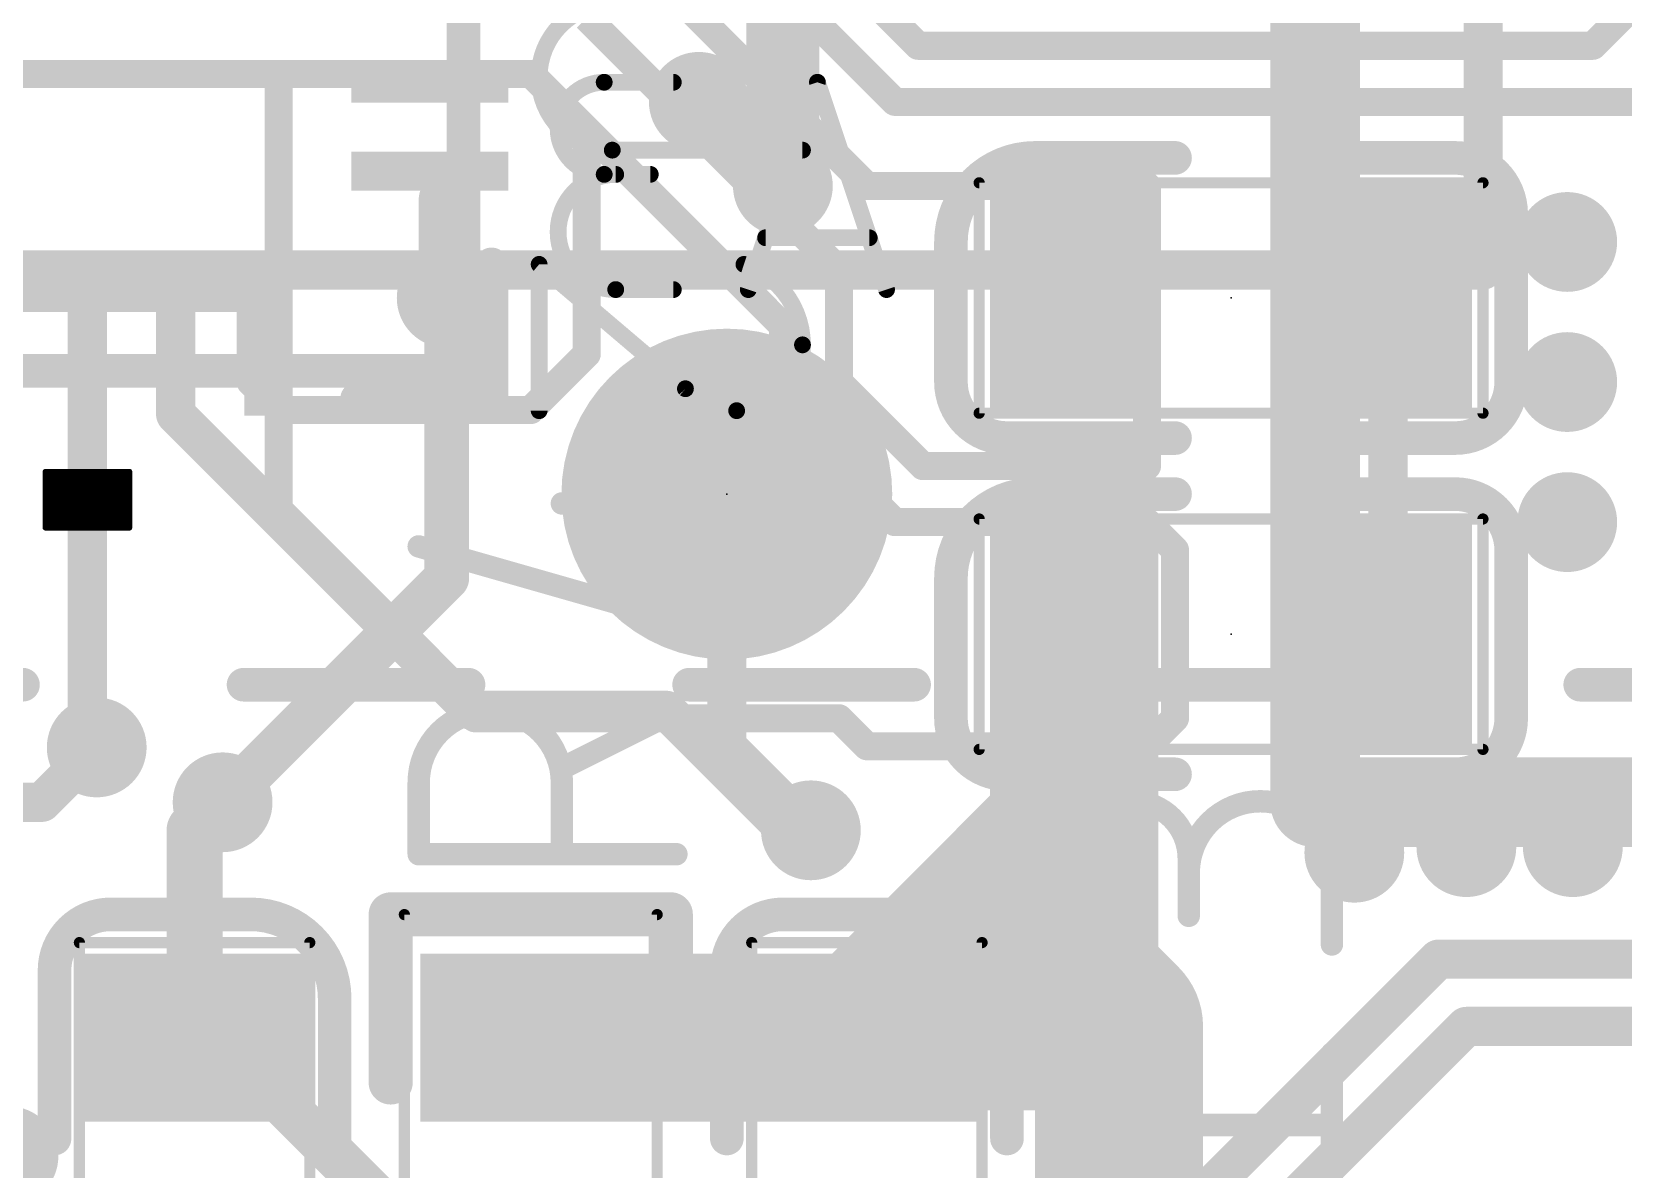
# Model space of a CAD drawing. Extents: x -5 to 103, y -6 to 58.
# Drawn here: x 89.94 to 97.15, y 20.05 to 25.21 of the extents above; entities that cross this region are included whole.
import ezdxf

# ---------------------------------------------------------------- set-up
doc = ezdxf.new("R2010")
doc.units = 0
for name, color, linetype in [('1', 12, 'CONTINUOUS'), ('16', 132, 'CONTINUOUS'), ('18', 110, 'CONTINUOUS'), ('21', 40, 'CONTINUOUS'), ('22', 3, 'CONTINUOUS'), ('23', 53, 'CONTINUOUS'), ('24', 53, 'CONTINUOUS'), ('25', 40, 'CONTINUOUS'), ('39', 12, 'CONTINUOUS'), ('51', 254, 'CONTINUOUS')]:
    doc.layers.add(name, color=color, linetype=linetype)

# ---------------------------------------------------------------- blocks, each defined once
blk = doc.blocks.new('RECT')
blk.add_solid([(-0.5, -0.5), (0.5, -0.5), (-0.5, 0.5), (0.5, 0.5)])
blk = doc.blocks.new('PIE')
at = {"const_width": 0.5}
blk.add_lwpolyline([(0, -0.25, 1), (0, 0.25, 1), (0, -0.25)], format="xyb", dxfattribs=at)
blk = doc.blocks.new('ROUNDV')
at = {"const_width": 0.5}
blk.add_lwpolyline([(0, -0.25, 1), (0, 0.25, 1), (0, -0.25)], format="xyb", dxfattribs=at)

msp = doc.modelspace()

# ---------------------------------------------------------------- linework, layer by layer
at = {"layer": '1'}
for points, const_width in [([(95.758, 28.321), (95.758, 21.717)], 0.4064), ([(92.9263, 26.1779), (93.9582, 25.146)], 0.127), ([(92.9672, 25.7778), (93.853, 24.892)], 0.127), ([(97.5759, 25.7048), (97.0171, 25.146)], 0.127), ([(93.726, 24.511), (92.71, 25.527)], 0.127), ([(92.456, 25.273), (93.599, 24.13)], 0.127), ([(93.9582, 25.146), (97.0171, 25.146)], 0.127), ([(89.789, 25.019), (92.202, 25.019)], 0.127), ([(92.202, 25.019), (91.059, 25.019)], 0.127), ([(91.059, 25.019), (91.059, 22.987)], 0.127), ([(93.345, 23.876), (92.202, 25.019)], 0.127), ([(92.202, 25.019), (92.456, 24.765)], 0.127), ([(93.853, 24.892), (97.2203, 24.892)], 0.127), ([(92.456, 24.765), (92.456, 23.749)], 0.127), ([(91.821, 24.5015), (91.7448, 24.5777)], 0.1524), ([(91.821, 24.13), (91.821, 24.4475)], 0.254), ([(91.821, 24.4475), (91.821, 24.5015)], 0.1778), ([(91.821, 24.13), (91.821, 24.5015)], 0.1524), ([(94.996, 24.511), (93.726, 24.511)], 0.127), ([(94.996, 23.241), (94.996, 24.511)], 0.127), ([(91.821, 24.003), (91.821, 24.13)], 0.254), ([(93.599, 24.13), (93.599, 23.622)], 0.127), ([(90.932, 24.003), (85.217, 24.003)], 0.127), ([(90.932, 23.622), (90.932, 24.003)], 0.127), ([(96.0882, 24.003), (96.0882, 22.479)], 0.1778), ([(90.1922, 23.8252), (90.1922, 22.0077)], 0.1778), ([(90.5923, 23.4754), (90.5923, 23.8252)], 0.1778), ([(93.345, 23.495), (93.345, 23.876)], 0.127), ([(92.456, 23.749), (92.202, 23.495)], 0.127), ([(91.059, 23.495), (90.932, 23.622)], 0.127), ([(93.599, 23.622), (93.98, 23.241)], 0.127), ([(91.934, 22.1337), (90.5923, 23.4754)], 0.1778), ([(92.202, 23.495), (91.059, 23.495)], 0.127), ([(93.853, 22.987), (93.345, 23.495)], 0.127), ([(93.98, 23.241), (94.996, 23.241)], 0.127), ([(91.059, 22.987), (91.948, 22.098)], 0.127), ([(94.996, 22.987), (93.853, 22.987)], 0.127), ([(95.123, 22.86), (94.996, 22.987)], 0.127), ([(95.123, 22.098), (95.123, 22.86)], 0.127), ([(94.6658, 22.479), (94.6658, 21.59)], 0.762), ([(94.6658, 22.479), (94.6658, 20.9042)], 0.762), ([(92.8169, 22.1337), (91.934, 22.1337)], 0.1778), ([(92.8169, 22.1337), (93.3606, 21.59)], 0.1778), ([(91.948, 22.098), (93.599, 22.098)], 0.127), ([(93.599, 22.098), (93.726, 21.971)], 0.127), ([(94.996, 21.971), (95.123, 22.098)], 0.127), ([(90.1922, 22.0077), (90.2343, 21.9657)], 0.1778), ([(93.726, 21.971), (94.996, 21.971)], 0.127), ([(94.6658, 21.59), (93.726, 20.6502)], 0.762), ([(95.758, 21.717), (100.1268, 21.717)], 0.4064), ([(90.678, 21.59), (90.805, 21.717)], 0.254), ([(90.678, 21.59), (90.678, 20.6502)], 0.254), ([(93.3606, 21.59), (93.472, 21.59)], 0.1778), ([(94.6658, 20.9042), (94.869, 20.701)], 0.762), ([(93.726, 20.6502), (93.7768, 20.701)], 0.762), ([(93.7768, 20.701), (94.869, 20.701)], 0.762), ([(94.869, 15.113), (94.869, 20.701)], 0.762), ([(93.726, 20.6502), (92.202, 20.6502)], 0.762), ([(90.7796, 20.6502), (90.678, 20.6502)], 0.2032), ([(92.202, 19.2278), (90.7796, 20.6502)], 0.2032)]:
    msp.add_lwpolyline(points, dxfattribs=dict(at, const_width=const_width))
for points, const_width in [([(93.9582, 25.1777, 1), (93.9582, 25.1143)], 0.0635), ([(93.9358, 25.1235, 1), (93.9807, 25.1685)], 0.0635), ([(96.9946, 25.1685, 1), (97.0396, 25.1235)], 0.0635), ([(97.0171, 25.1143, 1), (97.0171, 25.1777)], 0.0635), ([(91.0907, 25.019, 1), (91.0272, 25.019)], 0.0635), ([(91.059, 25.0508, 1), (91.059, 24.9873)], 0.0635), ([(92.2245, 25.0415, 1), (92.1795, 24.9965)], 0.0635), ([(92.2245, 25.0415, 1), (92.1795, 24.9965)], 0.0635), ([(92.202, 24.9873, 1), (92.202, 25.0508)], 0.0635), ([(92.202, 24.9873, 1), (92.202, 25.0508)], 0.0635), ([(93.853, 24.9237, 1), (93.853, 24.8603)], 0.0635), ([(93.8305, 24.8695, 1), (93.8755, 24.9145)], 0.0635), ([(92.4878, 24.765, 1), (92.4243, 24.765)], 0.0635), ([(92.4335, 24.7425, 1), (92.4785, 24.7875)], 0.0635), ([(91.7717, 24.6046, 1), (91.7179, 24.5507)], 0.0762), ([(91.8845, 24.4475, 1), (91.7575, 24.4475)], 0.127), ([(91.8654, 24.5015, 1), (91.7766, 24.5015)], 0.0889), ([(91.8591, 24.5015, 1), (91.7829, 24.5015)], 0.0762), ([(91.7941, 24.4745, 1), (91.8479, 24.5284)], 0.0762), ([(93.726, 24.5428, 1), (93.726, 24.4793)], 0.0635), ([(93.7035, 24.4885, 1), (93.7485, 24.5335)], 0.0635), ([(95.0278, 24.511, 1), (94.9643, 24.511)], 0.0635), ([(94.996, 24.4793, 1), (94.996, 24.5428)], 0.0635), ([(91.7766, 24.4475, 1), (91.8654, 24.4475)], 0.0889), ([(91.8845, 24.13, 1), (91.7575, 24.13)], 0.127), ([(91.7575, 24.13, 1), (91.8845, 24.13)], 0.127), ([(93.6308, 24.13, 1), (93.5673, 24.13)], 0.0635), ([(93.5765, 24.1075, 1), (93.6215, 24.1525)], 0.0635), ([(91.7829, 24.13, 1), (91.8591, 24.13)], 0.0762), ([(90.9638, 24.003, 1), (90.9002, 24.003)], 0.0635), ([(90.932, 23.9713, 1), (90.932, 24.0347)], 0.0635), ([(91.7575, 24.003, 1), (91.8845, 24.003)], 0.127), ([(96.1326, 24.003, 1), (96.0438, 24.003)], 0.0889), ([(90.2367, 23.8252, 1), (90.1478, 23.8252)], 0.0889), ([(90.6367, 23.8252, 1), (90.5478, 23.8252)], 0.0889), ([(93.3768, 23.876, 1), (93.3132, 23.876)], 0.0635), ([(93.3225, 23.8535, 1), (93.3675, 23.8985)], 0.0635), ([(92.4785, 23.7265, 1), (92.4335, 23.7715)], 0.0635), ([(92.4243, 23.749, 1), (92.4878, 23.749)], 0.0635), ([(90.9545, 23.6445, 1), (90.9095, 23.5995)], 0.0635), ([(93.6215, 23.6445, 1), (93.5765, 23.5995)], 0.0635), ([(90.9002, 23.622, 1), (90.9638, 23.622)], 0.0635), ([(93.5673, 23.622, 1), (93.6308, 23.622)], 0.0635), ([(90.5478, 23.4754, 1), (90.6367, 23.4754)], 0.0889), ([(90.6237, 23.5068, 1), (90.5608, 23.444)], 0.0889), ([(91.059, 23.5267, 1), (91.059, 23.4633)], 0.0635), ([(91.0365, 23.4725, 1), (91.0815, 23.5175)], 0.0635), ([(92.1795, 23.5175, 1), (92.2245, 23.4725)], 0.0635), ([(92.202, 23.4633, 1), (92.202, 23.5267)], 0.0635), ([(93.3675, 23.5175, 1), (93.3225, 23.4725)], 0.0635), ([(93.3132, 23.495, 1), (93.3768, 23.495)], 0.0635), ([(93.98, 23.2727, 1), (93.98, 23.2093)], 0.0635), ([(94.996, 23.2093, 1), (94.996, 23.2727)], 0.0635), ([(93.9575, 23.2185, 1), (94.0025, 23.2635)], 0.0635), ([(94.9643, 23.241, 1), (95.0278, 23.241)], 0.0635), ([(91.0815, 23.0095, 1), (91.0365, 22.9645)], 0.0635), ([(91.0272, 22.987, 1), (91.0907, 22.987)], 0.0635), ([(93.853, 23.0188, 1), (93.853, 22.9553)], 0.0635), ([(93.8305, 22.9645, 1), (93.8755, 23.0095)], 0.0635), ([(95.0185, 23.0095, 1), (94.9735, 22.9645)], 0.0635), ([(94.996, 22.9553, 1), (94.996, 23.0188)], 0.0635), ([(95.1548, 22.86, 1), (95.0913, 22.86)], 0.0635), ([(95.1005, 22.8375, 1), (95.1455, 22.8825)], 0.0635), ([(94.8563, 22.479, 1), (94.4753, 22.479)], 0.381), ([(94.8563, 22.479, 1), (94.4753, 22.479)], 0.381), ([(96.0438, 22.479, 1), (96.1326, 22.479)], 0.0889), ([(91.934, 22.1782, 1), (91.934, 22.0892)], 0.0889), ([(92.8484, 22.1651, 1), (92.7855, 22.1023)], 0.0889), ([(92.8169, 22.0892, 1), (92.8169, 22.1782)], 0.0889), ([(91.9026, 22.1023, 1), (91.9654, 22.1651)], 0.0889), ([(91.948, 22.1298, 1), (91.948, 22.0663)], 0.0635), ([(91.9255, 22.0755, 1), (91.9705, 22.1205)], 0.0635), ([(93.6215, 22.1205, 1), (93.5765, 22.0755)], 0.0635), ([(93.599, 22.0663, 1), (93.599, 22.1298)], 0.0635), ([(95.1455, 22.0755, 1), (95.1005, 22.1205)], 0.0635), ([(90.2237, 22.0392, 1), (90.1608, 21.9763)], 0.0889), ([(95.0913, 22.098, 1), (95.1548, 22.098)], 0.0635), ([(90.1478, 22.0077, 1), (90.2367, 22.0077)], 0.0889), ([(90.2028, 21.9342, 1), (90.2657, 21.9971)], 0.0889), ([(93.726, 22.0027, 1), (93.726, 21.9393)], 0.0635), ([(93.7035, 21.9485, 1), (93.7485, 21.9935)], 0.0635), ([(94.9735, 21.9935, 1), (95.0185, 21.9485)], 0.0635), ([(94.996, 21.9393, 1), (94.996, 22.0027)], 0.0635), ([(94.8005, 21.4553, 1), (94.5311, 21.7247)], 0.381), ([(95.758, 21.8186, 1), (95.758, 21.6154)], 0.2032), ([(90.8499, 21.6721, 1), (90.7601, 21.7619)], 0.127), ([(95.6564, 21.717, 1), (95.8596, 21.717)], 0.2032), ([(90.7415, 21.59, 1), (90.6145, 21.59)], 0.127), ([(94.4753, 21.59, 1), (94.8563, 21.59)], 0.381), ([(90.6331, 21.6349, 1), (90.7229, 21.5451)], 0.127), ([(93.3606, 21.6345, 1), (93.3606, 21.5455)], 0.0889), ([(93.3292, 21.5586, 1), (93.3921, 21.6214)], 0.0889), ([(93.472, 21.5455, 1), (93.472, 21.6345)], 0.0889), ([(94.8005, 21.0389, 1), (94.5311, 20.7695)], 0.381), ([(93.7768, 20.8915, 1), (93.7768, 20.5105)], 0.381), ([(93.9115, 20.5663, 1), (93.6421, 20.8357)], 0.381), ([(94.4753, 20.9042, 1), (94.8563, 20.9042)], 0.381), ([(95.0595, 20.701, 1), (94.6785, 20.701)], 0.381), ([(94.869, 20.5105, 1), (94.869, 20.8915)], 0.381), ([(92.202, 20.8407, 1), (92.202, 20.4597)], 0.381), ([(93.726, 20.4597, 1), (93.726, 20.8407)], 0.381), ([(94.7343, 20.5663, 1), (95.0037, 20.8357)], 0.381), ([(93.5913, 20.7849, 1), (93.8607, 20.5155)], 0.381), ([(93.5913, 20.7849, 1), (93.8607, 20.5155)], 0.381), ([(90.6145, 20.6502, 1), (90.7415, 20.6502)], 0.127), ([(90.678, 20.701, 1), (90.678, 20.5994)], 0.1016), ([(90.8155, 20.6861, 1), (90.7437, 20.6143)], 0.1016), ([(90.7796, 20.5994, 1), (90.7796, 20.701)], 0.1016)]:
    msp.add_lwpolyline(points, format="xyb", dxfattribs=dict(at, const_width=const_width))
at = {"layer": '16'}
for points, const_width in [([(96.52, 29.21), (96.52, 24.13)], 0.1778), ([(93.345, 24.511), (93.345, 26.797)], 0.3302), ([(93.345, 24.511), (92.964, 24.892)], 0.3302), ([(96.52, 24.13), (85.5726, 24.13)], 0.1778), ([(91.821, 24.003), (91.821, 22.733)], 0.2032), ([(93.091, 21.971), (93.091, 23.114)], 0.1778), ([(91.821, 22.733), (90.805, 21.717)], 0.2032), ([(90.2343, 21.9657), (89.9856, 21.717)], 0.1778), ([(93.472, 21.59), (93.091, 21.971)], 0.1778), ([(89.9856, 21.717), (88.9, 21.717)], 0.1778), ([(93.599, 18.288), (96.3168, 21.0058)], 0.1778), ([(96.3168, 21.0058), (97.409, 21.0058)], 0.1778), ([(93.7253, 17.9832), (96.4431, 20.701)], 0.1778), ([(96.4431, 20.701), (97.79, 20.701)], 0.1778)]:
    msp.add_lwpolyline(points, dxfattribs=dict(at, const_width=const_width))
for points, const_width in [([(93.0224, 24.9504, 1), (92.9056, 24.8336)], 0.1651), ([(93.2866, 24.4526, 1), (93.4034, 24.5694)], 0.1651), ([(93.2625, 24.511, 1), (93.4275, 24.511)], 0.1651), ([(96.4756, 24.13, 1), (96.5645, 24.13)], 0.0889), ([(96.52, 24.0856, 1), (96.52, 24.1745)], 0.0889), ([(91.8718, 24.003, 1), (91.7702, 24.003)], 0.1016), ([(93.1355, 23.114, 1), (93.0466, 23.114)], 0.0889), ([(91.8569, 22.6971, 1), (91.7851, 22.7689)], 0.1016), ([(91.7702, 22.733, 1), (91.8718, 22.733)], 0.1016), ([(90.2657, 21.9342, 1), (90.2028, 21.9971)], 0.0889), ([(93.1224, 22.0024, 1), (93.0596, 21.9396)], 0.0889), ([(93.0466, 21.971, 1), (93.1355, 21.971)], 0.0889), ([(89.9542, 21.7484, 1), (90.017, 21.6856)], 0.0889), ([(89.9856, 21.6726, 1), (89.9856, 21.7615)], 0.0889), ([(90.7691, 21.7529, 1), (90.8409, 21.6811)], 0.1016), ([(93.4406, 21.5586, 1), (93.5034, 21.6214)], 0.0889), ([(96.3168, 21.0503, 1), (96.3168, 20.9613)], 0.0889), ([(96.3482, 20.9744, 1), (96.2854, 21.0372)], 0.0889), ([(96.4431, 20.7455, 1), (96.4431, 20.6565)], 0.0889), ([(96.4745, 20.6696, 1), (96.4116, 20.7324)], 0.0889)]:
    msp.add_lwpolyline(points, format="xyb", dxfattribs=dict(at, const_width=const_width))
at = {"layer": '21'}
for points, const_width in [([(94.488, 24.638, 0.4142), (94.107, 24.257)], 0.1524), ([(94.488, 24.6761, 1), (94.488, 24.5999)], 0.0762), ([(94.488, 24.5999, 1), (94.488, 24.6761)], 0.0762), ([(95.123, 24.5999, 1), (95.123, 24.6761)], 0.0762), ([(95.631, 24.6761, 1), (95.631, 24.5999)], 0.0762), ([(96.647, 24.384, 0.4142), (96.393, 24.638)], 0.1524), ([(96.393, 24.6761, 1), (96.393, 24.5999)], 0.0762), ([(96.393, 24.5999, 1), (96.393, 24.6761)], 0.0762), ([(96.6851, 24.384, 1), (96.6089, 24.384)], 0.0762), ([(96.6089, 24.384, 1), (96.6851, 24.384)], 0.0762), ([(94.1451, 24.257, 1), (94.0689, 24.257)], 0.0762), ([(94.0689, 24.257, 1), (94.1451, 24.257)], 0.0762), ([(92.0623, 24.1554, 1), (91.9861, 24.1554)], 0.0762), ([(94.107, 23.622, 0.4142), (94.361, 23.368)], 0.1524), ([(94.1451, 23.622, 1), (94.0689, 23.622)], 0.0762), ([(96.393, 23.368, 0.4142), (96.647, 23.622)], 0.1524), ([(96.6851, 23.622, 1), (96.6089, 23.622)], 0.0762), ([(91.4146, 23.5839, 1), (91.4146, 23.5077)], 0.0762), ([(92.0242, 23.5077, 1), (92.0242, 23.5839)], 0.0762), ([(94.0689, 23.622, 1), (94.1451, 23.622)], 0.0762), ([(96.6089, 23.622, 1), (96.6851, 23.622)], 0.0762), ([(91.9861, 23.5458, 1), (92.0623, 23.5458)], 0.0762), ([(94.361, 23.4061, 1), (94.361, 23.3299)], 0.0762), ([(94.361, 23.3299, 1), (94.361, 23.4061)], 0.0762), ([(95.123, 23.3299, 1), (95.123, 23.4061)], 0.0762), ([(95.631, 23.4061, 1), (95.631, 23.3299)], 0.0762), ([(96.393, 23.4061, 1), (96.393, 23.3299)], 0.0762), ([(96.393, 23.3299, 1), (96.393, 23.4061)], 0.0762), ([(90.0017, 23.222, 1), (90.0017, 23.2093)], 0.0127), ([(90.0017, 23.1966, 1), (90.0017, 23.1838)], 0.0127), ([(90.0017, 23.1712, 1), (90.0017, 23.1584)], 0.0127), ([(90.0081, 23.2156, 1), (89.9954, 23.2156)], 0.0127), ([(90.3891, 23.2156, 1), (90.3764, 23.2156)], 0.0127), ([(90.3827, 23.2093, 1), (90.3827, 23.222)], 0.0127), ([(90.3827, 23.1838, 1), (90.3827, 23.1966)], 0.0127), ([(90.3827, 23.1584, 1), (90.3827, 23.1712)], 0.0127), ([(94.488, 23.114, 0.4142), (94.107, 22.733)], 0.1524), ([(94.488, 23.1521, 1), (94.488, 23.0759)], 0.0762), ([(94.488, 23.0759, 1), (94.488, 23.1521)], 0.0762), ([(95.123, 23.0759, 1), (95.123, 23.1521)], 0.0762), ([(95.631, 23.1521, 1), (95.631, 23.0759)], 0.0762), ([(96.647, 22.86, 0.4142), (96.393, 23.114)], 0.1524), ([(96.393, 23.1521, 1), (96.393, 23.0759)], 0.0762), ([(96.393, 23.0759, 1), (96.393, 23.1521)], 0.0762), ([(90.0017, 23.1458, 1), (90.0017, 23.1331)], 0.0127), ([(90.0017, 23.1204, 1), (90.0017, 23.1076)], 0.0127), ([(90.0017, 23.095, 1), (90.0017, 23.0822)], 0.0127), ([(90.3827, 23.1331, 1), (90.3827, 23.1458)], 0.0127), ([(90.3827, 23.1076, 1), (90.3827, 23.1204)], 0.0127), ([(90.3827, 23.0822, 1), (90.3827, 23.095)], 0.0127), ([(90.0017, 23.0696, 1), (90.0017, 23.0569)], 0.0127), ([(90.0017, 23.0442, 1), (90.0017, 23.0314)], 0.0127), ([(90.0017, 23.0188, 1), (90.0017, 23.006)], 0.0127), ([(90.3827, 23.0569, 1), (90.3827, 23.0696)], 0.0127), ([(90.3827, 23.0314, 1), (90.3827, 23.0442)], 0.0127), ([(90.3827, 23.006, 1), (90.3827, 23.0188)], 0.0127), ([(90.0017, 22.9934, 1), (90.0017, 22.9807)], 0.0127), ([(90.0017, 22.968, 1), (90.0017, 22.9552)], 0.0127), ([(90.0017, 22.968, 1), (90.0017, 22.9552)], 0.0127), ([(89.9954, 22.9616, 1), (90.0081, 22.9616)], 0.0127), ([(90.3764, 22.9616, 1), (90.3891, 22.9616)], 0.0127), ([(90.3827, 22.9807, 1), (90.3827, 22.9934)], 0.0127), ([(90.3827, 22.9552, 1), (90.3827, 22.968)], 0.0127), ([(90.3827, 22.9552, 1), (90.3827, 22.968)], 0.0127), ([(96.6851, 22.86, 1), (96.6089, 22.86)], 0.0762), ([(96.6089, 22.86, 1), (96.6851, 22.86)], 0.0762), ([(94.1451, 22.733, 1), (94.0689, 22.733)], 0.0762), ([(94.0689, 22.733, 1), (94.1451, 22.733)], 0.0762), ([(94.107, 22.098, 0.4142), (94.361, 21.844)], 0.1524), ([(94.1451, 22.098, 1), (94.0689, 22.098)], 0.0762), ([(96.393, 21.844, 0.4142), (96.647, 22.098)], 0.1524), ([(96.6851, 22.098, 1), (96.6089, 22.098)], 0.0762), ([(94.0689, 22.098, 1), (94.1451, 22.098)], 0.0762), ([(96.6089, 22.098, 1), (96.6851, 22.098)], 0.0762), ([(94.361, 21.8821, 1), (94.361, 21.8059)], 0.0762), ([(94.361, 21.8059, 1), (94.361, 21.8821)], 0.0762), ([(95.123, 21.8059, 1), (95.123, 21.8821)], 0.0762), ([(95.631, 21.8821, 1), (95.631, 21.8059)], 0.0762), ([(96.393, 21.8821, 1), (96.393, 21.8059)], 0.0762), ([(96.393, 21.8059, 1), (96.393, 21.8821)], 0.0762), ([(90.297, 21.209, 0.4142), (90.043, 20.955)], 0.1524), ([(90.297, 21.2471, 1), (90.297, 21.1709)], 0.0762), ([(90.297, 21.1709, 1), (90.297, 21.2471)], 0.0762), ([(91.313, 20.828, 0.4142), (90.932, 21.209)], 0.1524), ([(90.932, 21.2471, 1), (90.932, 21.1709)], 0.0762), ([(90.932, 21.1709, 1), (90.932, 21.2471)], 0.0762), ([(91.617, 21.209, 1), (91.517, 21.209)], 0.1), ([(91.567, 21.259, 1), (91.567, 21.159)], 0.1), ([(92.887, 21.209, 1), (92.787, 21.209)], 0.1), ([(92.837, 21.159, 1), (92.837, 21.259)], 0.1), ([(93.345, 21.209, 0.4142), (93.091, 20.955)], 0.1524), ([(93.345, 21.2471, 1), (93.345, 21.1709)], 0.0762), ([(93.345, 21.1709, 1), (93.345, 21.2471)], 0.0762), ([(94.361, 20.955, 0.4142), (94.107, 21.209)], 0.1524), ([(94.107, 21.2471, 1), (94.107, 21.1709)], 0.0762), ([(94.107, 21.1709, 1), (94.107, 21.2471)], 0.0762), ([(90.0811, 20.955, 1), (90.0049, 20.955)], 0.0762), ([(93.1291, 20.955, 1), (93.0529, 20.955)], 0.0762), ([(94.3991, 20.955, 1), (94.3229, 20.955)], 0.0762), ([(90.0049, 20.955, 1), (90.0811, 20.955)], 0.0762), ([(93.0529, 20.955, 1), (93.1291, 20.955)], 0.0762), ([(94.3229, 20.955, 1), (94.3991, 20.955)], 0.0762), ([(91.3511, 20.828, 1), (91.2749, 20.828)], 0.0762), ([(91.2749, 20.828, 1), (91.3511, 20.828)], 0.0762), ([(91.517, 20.447, 1), (91.617, 20.447)], 0.1), ([(92.787, 20.447, 1), (92.887, 20.447)], 0.1), ([(90.0049, 20.193, 1), (90.0811, 20.193)], 0.0762), ([(91.2749, 20.193, 1), (91.3511, 20.193)], 0.0762), ([(93.0529, 20.193, 1), (93.1291, 20.193)], 0.0762), ([(94.3229, 20.193, 1), (94.3991, 20.193)], 0.0762)]:
    msp.add_lwpolyline(points, format="xyb", dxfattribs=dict(at, const_width=const_width))
for points, const_width in [([(95.123, 24.638), (94.488, 24.638)], 0.1524), ([(96.393, 24.638), (95.631, 24.638)], 0.1524), ([(96.647, 23.622), (96.647, 24.384)], 0.1524), ([(94.107, 24.257), (94.107, 23.622)], 0.1524), ([(92.0242, 23.5458), (92.0242, 24.1554)], 0.1524), ([(91.4146, 23.5458), (92.0242, 23.5458)], 0.1524), ([(94.361, 23.368), (95.123, 23.368)], 0.1524), ([(95.631, 23.368), (96.393, 23.368)], 0.1524), ([(90.0017, 22.9616), (90.0017, 23.2156)], 0.0254), ([(90.0017, 23.2156), (90.3827, 23.2156)], 0.0254), ([(90.0017, 23.1902), (90.3827, 23.1902)], 0.0254), ([(90.0017, 23.1648), (90.3827, 23.1648)], 0.0254), ([(90.3827, 23.2156), (90.3827, 22.9616)], 0.0254), ([(95.123, 23.114), (94.488, 23.114)], 0.1524), ([(96.393, 23.114), (95.631, 23.114)], 0.1524), ([(90.0017, 23.1394), (90.3827, 23.1394)], 0.0254), ([(90.0017, 23.114), (90.3827, 23.114)], 0.0254), ([(90.0017, 23.0886), (90.3827, 23.0886)], 0.0254), ([(90.0017, 23.0632), (90.3827, 23.0632)], 0.0254), ([(90.0017, 23.0378), (90.3827, 23.0378)], 0.0254), ([(90.0017, 23.0124), (90.3827, 23.0124)], 0.0254), ([(90.0017, 22.987), (90.3827, 22.987)], 0.0254), ([(90.3827, 22.9616), (90.0017, 22.9616)], 0.0254), ([(90.0017, 22.9616), (90.3827, 22.9616)], 0.0254), ([(96.647, 22.098), (96.647, 22.86)], 0.1524), ([(94.107, 22.733), (94.107, 22.098)], 0.1524), ([(94.361, 21.844), (95.123, 21.844)], 0.1524), ([(95.631, 21.844), (96.393, 21.844)], 0.1524), ([(90.932, 21.209), (90.297, 21.209)], 0.1524), ([(91.567, 20.447), (91.567, 21.209)], 0.2), ([(91.567, 21.209), (92.837, 21.209)], 0.2), ([(92.837, 21.209), (92.837, 20.447)], 0.2), ([(94.107, 21.209), (93.345, 21.209)], 0.1524), ([(90.043, 20.955), (90.043, 20.193)], 0.1524), ([(93.091, 20.955), (93.091, 20.193)], 0.1524), ([(94.361, 20.193), (94.361, 20.955)], 0.1524), ([(91.313, 20.193), (91.313, 20.828)], 0.1524)]:
    msp.add_lwpolyline(points, dxfattribs=dict(at, const_width=const_width))
at = {"layer": '22'}
for points, const_width in [([(92.535, 24.9809, 1), (92.535, 24.5632)], 0.0762), ([(92.535, 25, 1), (92.535, 24.9619)], 0.0381), ([(92.535, 24.9619, 1), (92.535, 25)], 0.0381), ([(92.8483, 24.9619, 1), (92.8483, 25)], 0.0381), ([(93.5197, 24.9869, 1), (93.4836, 24.9749)], 0.0381), ([(93.5197, 24.9749, 1), (93.4836, 24.9869)], 0.0381), ([(92.5872, 24.5632, 1), (92.5872, 24.0411)], 0.0762), ([(92.535, 24.5823, 1), (92.535, 24.5442)], 0.0381), ([(92.535, 24.5442, 1), (92.535, 24.5823)], 0.0381), ([(92.5872, 24.5442, 1), (92.5872, 24.5823)], 0.0381), ([(92.7439, 24.5442, 1), (92.7439, 24.5823)], 0.0381), ([(93.2667, 24.2951, 1), (93.2667, 24.257)], 0.0381), ([(93.7366, 24.257, 1), (93.7366, 24.2951)], 0.0381), ([(92.5872, 24.0602, 1), (92.5872, 24.0221)], 0.0381), ([(92.5872, 24.0221, 1), (92.5872, 24.0602)], 0.0381), ([(92.8483, 24.0221, 1), (92.8483, 24.0602)], 0.0381), ([(93.1703, 24.0471, 1), (93.2064, 24.0351)], 0.0381), ([(93.7968, 24.0351, 1), (93.833, 24.0471)], 0.0381)]:
    msp.add_lwpolyline(points, format="xyb", dxfattribs=dict(at, const_width=const_width))
at = {"layer": '22', "const_width": 0.0762}
for points in [[(92.8483, 24.9809), (92.535, 24.9809)], [(93.5016, 24.9809), (93.1884, 24.0411)], [(93.8149, 24.0411), (93.5016, 24.9809)], [(92.535, 24.5632), (92.7439, 24.5632)], [(93.2667, 24.2761), (93.7366, 24.2761)], [(92.8483, 24.0411), (92.5872, 24.0411)]]:
    msp.add_lwpolyline(points, dxfattribs=at)
at = {"layer": '23'}
for p in [(95.377, 24.003), (95.377, 22.479)]:
    msp.add_point(p, dxfattribs=at)
at = {"layer": '24'}
msp.add_point((93.091, 23.114), dxfattribs=at)
at = {"layer": '25'}
for points, const_width in [([(92.5717, 25.3365, 1), (92.5717, 24.6733)], 0.0762), ([(92.5717, 24.6923, 1), (92.5717, 24.6542)], 0.0381), ([(92.5717, 24.6542, 1), (92.5717, 24.6923)], 0.0381), ([(93.4339, 24.6542, 1), (93.4339, 24.6923)], 0.0381), ([(92.2524, 24.1699, 1), (92.2278, 24.1409)], 0.0381), ([(92.2591, 24.1554, 1), (92.2211, 24.1554)], 0.0381), ([(93.4339, 23.7906, 0.3252), (93.1686, 24.1554)], 0.0762), ([(93.1745, 24.1735, 1), (93.1627, 24.1373)], 0.0381), ([(93.1355, 23.4922, 0.4142), (93.4339, 23.7906)], 0.0762), ([(93.453, 23.7906, 1), (93.4149, 23.7906)], 0.0381), ([(93.4149, 23.7906, 1), (93.453, 23.7906)], 0.0381), ([(92.9033, 23.5917, 0.2053), (93.1355, 23.4922)], 0.0762), ([(92.9171, 23.6048, 1), (92.8895, 23.5785)], 0.0381), ([(92.891, 23.5772, 1), (92.9157, 23.6062)], 0.0381), ([(93.1355, 23.5112, 1), (93.1355, 23.4731)], 0.0381), ([(93.1354, 23.4731, 1), (93.1355, 23.5112)], 0.0381), ([(92.2211, 23.4922, 1), (92.2591, 23.4922)], 0.0381), ([(92.6282, 23.2664, 1), (92.5774, 23.2664)], 0.0508), ([(92.3431, 23.0971, 1), (92.3431, 23.0463)], 0.0508), ([(92.8624, 23.0463, 1), (92.8624, 23.0971)], 0.0508), ([(91.701, 22.9014, 1), (91.687, 22.8525)], 0.0508), ([(92.5958, 22.5929, 1), (92.6097, 22.6417)], 0.0508), ([(92.5774, 22.6173, 1), (92.6282, 22.6173)], 0.0508), ([(92.3431, 21.8062, 1), (91.694, 21.8062)], 0.1016), ([(92.8738, 22.108, 1), (92.851, 22.1535)], 0.0508), ([(92.3318, 21.8938, 1), (92.3545, 21.8484)], 0.0508), ([(91.7194, 21.8062, 1), (91.6686, 21.8062)], 0.0508), ([(91.6686, 21.8062, 1), (91.7194, 21.8062)], 0.0508), ([(92.3685, 21.8062, 1), (92.3177, 21.8062)], 0.0508), ([(92.3177, 21.8062, 1), (92.3685, 21.8062)], 0.0508), ([(95.1851, 21.4621, 1), (94.6658, 21.4621)], 0.1016), ([(95.8342, 21.3972, 1), (95.1851, 21.3972)], 0.1016), ([(91.694, 21.5071, 1), (91.694, 21.4563)], 0.0508), ([(91.6686, 21.4817, 1), (91.7194, 21.4817)], 0.0508), ([(92.3177, 21.4817, 1), (92.3685, 21.4817)], 0.0508), ([(92.8624, 21.4563, 1), (92.8624, 21.5071)], 0.0508), ([(94.6912, 21.4621, 1), (94.6404, 21.4621)], 0.0508), ([(95.2105, 21.4621, 1), (95.1597, 21.4621)], 0.0508), ([(94.6404, 21.4621, 1), (94.6912, 21.4621)], 0.0508), ([(95.1597, 21.4621, 1), (95.2105, 21.4621)], 0.0508), ([(95.8596, 21.3972, 1), (95.8088, 21.3972)], 0.0508), ([(95.1597, 21.3972, 1), (95.2105, 21.3972)], 0.0508), ([(95.8088, 21.3972, 1), (95.8596, 21.3972)], 0.0508), ([(95.1597, 21.2024, 1), (95.2105, 21.2024)], 0.0508), ([(94.6404, 21.0726, 1), (94.6912, 21.0726)], 0.0508), ([(95.8088, 21.0726, 1), (95.8596, 21.0726)], 0.0508), ([(95.8596, 20.5787, 1), (95.8088, 20.5787)], 0.0508), ([(94.6658, 20.2796, 1), (94.6658, 20.2288)], 0.0508), ([(94.6856, 20.27, 1), (94.646, 20.2383)], 0.0508), ([(95.8342, 20.2288, 1), (95.8342, 20.2796)], 0.0508)]:
    msp.add_lwpolyline(points, format="xyb", dxfattribs=dict(at, const_width=const_width))
for points, const_width in [([(92.5717, 24.6733), (93.4339, 24.6733)], 0.0762), ([(92.9033, 23.5917), (92.2401, 24.1554)], 0.0762), ([(92.2401, 24.1554), (92.2401, 23.4922)], 0.0762), ([(92.6028, 22.6173), (92.6028, 23.2664)], 0.1016), ([(92.3431, 23.0717), (92.8624, 23.0717)], 0.1016), ([(91.694, 22.8769), (92.6028, 22.6173)], 0.1016), ([(92.8624, 22.1308), (92.3431, 21.8711)], 0.1016), ([(91.694, 21.4817), (91.694, 21.8062)], 0.1016), ([(92.3431, 21.8062), (92.3431, 21.4817)], 0.1016), ([(92.8624, 21.4817), (91.694, 21.4817)], 0.1016), ([(94.6658, 21.0726), (94.6658, 21.4621)], 0.1016), ([(95.1851, 21.4621), (95.1851, 21.2024)], 0.1016), ([(95.8342, 21.0726), (95.8342, 21.3972)], 0.1016), ([(95.8342, 19.9296), (95.8342, 20.5787)], 0.1016), ([(94.9254, 19.9296), (94.6658, 20.2542)], 0.1016), ([(94.6658, 20.2542), (95.8342, 20.2542)], 0.1016)]:
    msp.add_lwpolyline(points, dxfattribs=dict(at, const_width=const_width))
at = {"layer": '39', "const_width": 0.0508}
for points in [[(94.235, 23.4808), (94.235, 24.5252)], [(94.235, 24.5252), (96.519, 24.5252)], [(96.519, 24.5252), (96.519, 23.4808)], [(96.519, 23.4808), (94.235, 23.4808)], [(94.235, 21.9568), (94.235, 23.0012)], [(94.235, 23.0012), (96.519, 23.0012)], [(96.519, 23.0012), (96.519, 21.9568)], [(96.519, 21.9568), (94.235, 21.9568)], [(91.629, 18.67), (91.629, 21.208)], [(91.629, 21.208), (92.775, 21.208)], [(92.775, 21.208), (92.775, 18.67)], [(90.1558, 18.797), (90.1558, 21.081)], [(90.1558, 21.081), (91.2002, 21.081)], [(91.2002, 21.081), (91.2002, 18.797)], [(93.2038, 18.797), (93.2038, 21.081)], [(93.2038, 21.081), (94.2482, 21.081)], [(94.2482, 21.081), (94.2482, 18.797)]]:
    msp.add_lwpolyline(points, dxfattribs=at)
at = {"layer": '39', "const_width": 0.0254}
for points in [[(94.2477, 24.5252, 1), (94.2223, 24.5252)], [(94.235, 24.5379, 1), (94.235, 24.5125)], [(96.5317, 24.5252, 1), (96.5063, 24.5252)], [(96.519, 24.5125, 1), (96.519, 24.5379)], [(94.235, 23.4935, 1), (94.235, 23.4681)], [(94.2223, 23.4808, 1), (94.2477, 23.4808)], [(96.5063, 23.4808, 1), (96.5317, 23.4808)], [(96.519, 23.4681, 1), (96.519, 23.4935)], [(94.2477, 23.0012, 1), (94.2223, 23.0012)], [(94.235, 23.0139, 1), (94.235, 22.9885)], [(96.5317, 23.0012, 1), (96.5063, 23.0012)], [(96.519, 22.9885, 1), (96.519, 23.0139)], [(94.235, 21.9695, 1), (94.235, 21.9441)], [(94.2223, 21.9568, 1), (94.2477, 21.9568)], [(96.5063, 21.9568, 1), (96.5317, 21.9568)], [(96.519, 21.9441, 1), (96.519, 21.9695)], [(91.6417, 21.208, 1), (91.6163, 21.208)], [(91.629, 21.2207, 1), (91.629, 21.1953)], [(92.7877, 21.208, 1), (92.7623, 21.208)], [(92.775, 21.1953, 1), (92.775, 21.2207)], [(90.1685, 21.081, 1), (90.1431, 21.081)], [(90.1558, 21.0937, 1), (90.1558, 21.0683)], [(91.2129, 21.081, 1), (91.1875, 21.081)], [(91.2002, 21.0683, 1), (91.2002, 21.0937)], [(93.2165, 21.081, 1), (93.1911, 21.081)], [(93.2038, 21.0937, 1), (93.2038, 21.0683)], [(94.2609, 21.081, 1), (94.2355, 21.081)], [(94.2482, 21.0683, 1), (94.2482, 21.0937)]]:
    msp.add_lwpolyline(points, format="xyb", dxfattribs=at)
at = {"layer": '51', "const_width": 0.1524}
for points in [[(91.8972, 23.6728), (91.8972, 30.6832)], [(91.8972, 25.273), (91.8972, 25.5016)], [(91.8972, 24.8666), (91.8972, 25.0952)], [(91.8972, 24.4602), (91.8972, 24.6888)], [(84.8868, 23.6728), (91.8972, 23.6728)], [(89.6874, 23.6728), (89.916, 23.6728)], [(90.0684, 23.6728), (90.297, 23.6728)], [(90.4748, 23.6728), (90.7034, 23.6728)], [(90.8812, 23.6728), (91.1098, 23.6728)], [(88.88, 22.25), (89.9, 22.25)], [(90.9, 22.25), (91.92, 22.25)], [(92.92, 22.25), (93.94, 22.25)], [(94.94, 22.25), (95.96, 22.25)], [(96.96, 22.25), (97.98, 22.25)]]:
    msp.add_lwpolyline(points, dxfattribs=at)
at = {"layer": '51', "const_width": 0.0762}
for points in [[(91.8591, 25.273, 1), (91.9353, 25.273)], [(91.9353, 25.0952, 1), (91.8591, 25.0952)], [(91.8591, 24.8666, 1), (91.9353, 24.8666)], [(91.9353, 24.6888, 1), (91.8591, 24.6888)], [(91.8591, 24.4602, 1), (91.9353, 24.4602)], [(89.916, 23.6347, 1), (89.916, 23.7109)], [(90.0684, 23.7109, 1), (90.0684, 23.6347)], [(90.297, 23.6347, 1), (90.297, 23.7109)], [(90.4748, 23.7109, 1), (90.4748, 23.6347)], [(90.7034, 23.6347, 1), (90.7034, 23.7109)], [(90.8812, 23.7109, 1), (90.8812, 23.6347)], [(91.1098, 23.6347, 1), (91.1098, 23.7109)], [(91.8972, 23.6347, 1), (91.8972, 23.7109)], [(91.8591, 23.6728, 1), (91.9353, 23.6728)], [(89.9, 22.2119, 1), (89.9, 22.2881)], [(90.9, 22.2881, 1), (90.9, 22.2119)], [(91.92, 22.2119, 1), (91.92, 22.2881)], [(92.92, 22.2881, 1), (92.92, 22.2119)], [(93.94, 22.2119, 1), (93.94, 22.2881)], [(94.94, 22.2881, 1), (94.94, 22.2119)], [(95.96, 22.2119, 1), (95.96, 22.2881)], [(96.96, 22.2881, 1), (96.96, 22.2119)]]:
    msp.add_lwpolyline(points, format="xyb", dxfattribs=at)

# ---------------------------------------------------------------- block references
at = {"layer": '1'}
for p, xscale, yscale, rotation in [((91.7448, 24.9777), 0.1778, 0.7112, 90), ((91.7448, 24.5777), 0.1778, 0.7112, 90), ((94.6658, 24.003), 0.762, 1.0008, 180), ((96.0882, 24.003), 0.762, 1.0008, 180), ((90.1922, 23.8252), 0.1778, 0.7112, 180), ((90.5923, 23.8252), 0.1778, 0.7112, 180), ((90.9923, 23.8252), 0.1778, 0.7112, 180), ((94.6658, 22.479), 0.762, 1.0008, 180), ((96.0882, 22.479), 0.762, 1.0008, 180), ((90.678, 20.6502), 0.762, 1.0008, 90), ((92.202, 20.6502), 0.762, 1.0008, 90), ((93.726, 20.6502), 0.762, 1.0008, 270)]:
    msp.add_blockref('RECT', p, dxfattribs=dict(at, xscale=xscale, yscale=yscale, rotation=rotation))
at = {"layer": '16', "xscale": 1.5, "yscale": 1.5}
msp.add_blockref('PIE', (93.091, 23.114), dxfattribs=at)
at = {"layer": '18', "xscale": 0.4524, "yscale": 0.4524}
for p in [(92.964, 24.892), (92.964, 24.892), (93.345, 24.511), (93.345, 24.511), (96.901, 24.257), (96.901, 24.257), (91.821, 24.003), (91.821, 24.003), (96.901, 23.622), (96.901, 23.622), (96.901, 22.987), (96.901, 22.987), (90.2343, 21.9657), (90.2343, 21.9657), (90.805, 21.717), (90.805, 21.717), (93.472, 21.59), (93.472, 21.59), (96.4438, 21.5138), (96.4438, 21.5138), (96.9264, 21.5138), (96.9264, 21.5138), (95.9358, 21.4884), (95.9358, 21.4884), (89.8342, 20.1131), (89.8342, 20.1131)]:
    msp.add_blockref('ROUNDV', p, dxfattribs=at)

doc.saveas('drawing.dxf')
